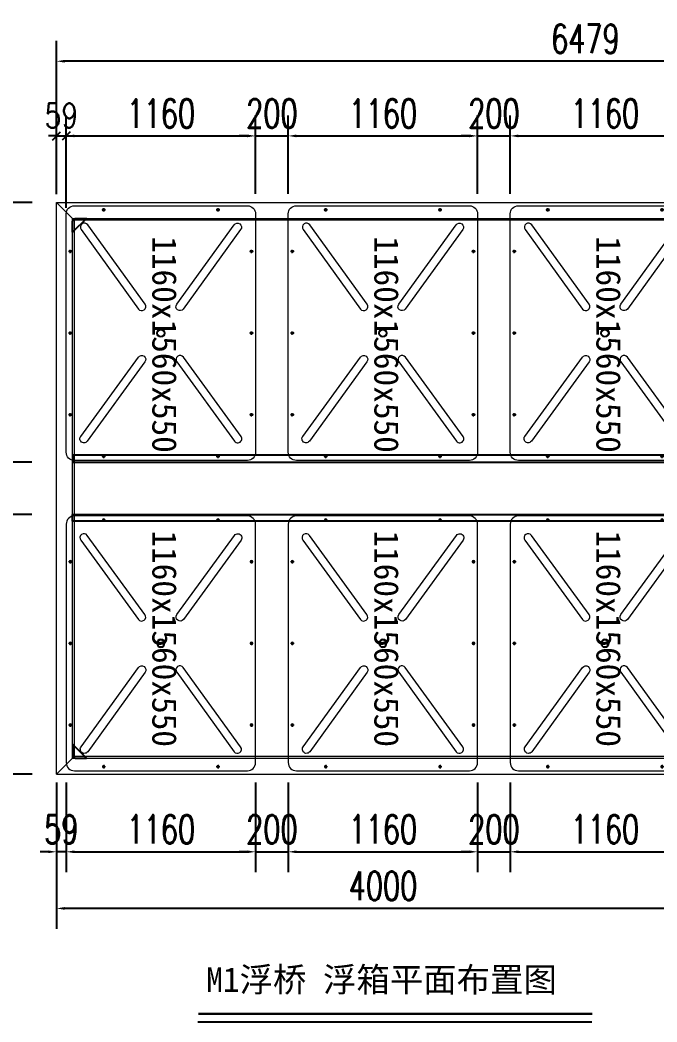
# Model space of a CAD drawing. Header units: millimetres. Extents: x 20612 to 95723, y -26499 to 156976.
# Drawn here: x 76306 to 80207, y -24919 to -18784 of the extents above; entities that cross this region are included whole.
import ezdxf

# ---------------------------------------------------------------- set-up
doc = ezdxf.new("R2010")
doc.units = ezdxf.units.MM
doc.header["$LTSCALE"] = 1000
doc.linetypes.add('CENTER', pattern=[2, 1.25, -0.25, 0.25, -0.25])
doc.linetypes.add('HIDDEN', pattern=[0.375, 0.25, -0.125])
for name, color, linetype in [('00打印图框', 255, 'Continuous'), ('卡槽', 242, 'Continuous'), ('标注', 9, 'Continuous'), ('铝横梁', 220, 'Continuous')]:
    doc.layers.add(name, color=color, linetype=linetype)
for name, color, linetype, lineweight in [('文本', 3, 'Continuous', 13), ('浮箱', 160, 'Continuous', 20), ('虚线', 8, 'Continuous', 0), ('铝主梁', 3, 'Continuous', 9)]:
    doc.layers.add(name, color=color, linetype=linetype, lineweight=lineweight)
doc.styles.add('Arial', font='STXIHEI.TTF')
doc.styles.add('HZTXT', font='txtw.shx', dxfattribs={"width": 0.8, "bigfont": 'hztxtw.shx'})
doc.styles.add('STANDARD_T3', font='simplex.shx', dxfattribs={"width": 0.7, "bigfont": 'hztxt.shx'})
doc.dimstyles.new('DIM-50', dxfattribs={"dimscale": 50, "dimtxt": 3, "dimasz": 1, "dimexe": 1, "dimexo": 1, "dimgap": 1, "dimtad": 1, "dimdec": 1, "dimdsep": 46, "dimtxsty": 'HZTXT', "dimblk": 'OBLIQUE', "dimblk1": 'ARCHTICK', "dimblk2": 'OBLIQUE', "dimcen": 0, "dimdle": 1, "dimclrd": 9, "dimclre": 9, "dimclrt": 2, "dimadec": 1, "dimazin": 0, "dimtfac": 1, "dimtdec": 1, "dimtix": 1, "dimtmove": 2, "dimatfit": 3, "dimldrblk": 'OBLIQUE', "dimfxl": 15, "dimtolj": 1, "dimtzin": 0, "dimarcsym": 1})
doc.dimstyles.new('W&&50', dxfattribs={"dimtxt": 175, "dimasz": 50, "dimexe": 125, "dimexo": 150, "dimgap": 50, "dimtad": 1, "dimdec": 0, "dimzin": 0, "dimdsep": 46, "dimtxsty": 'STANDARD_T3', "dimcen": 0.09, "dimclrd": 1, "dimclre": 1, "dimclrt": 7, "dimazin": 2, "dimtfac": 1, "dimtdec": 0, "dimtix": 1, "dimtmove": 2, "dimatfit": 3, "dimfxl": 100, "dimtolj": 1, "dimtzin": 0, "dimarcsym": 0})

# ---------------------------------------------------------------- blocks, each defined once
blk = doc.blocks.new('*D276')
at = {"layer": 'Defpoints', "color": 0, "transparency": 16777216}
for p in [(76529.4, -19036.3), (76529.4, -19900.9), (83008.4, -19900.9)]:
    blk.add_point(p, dxfattribs=at)
at = {"layer": '标注', "color": 1, "lineweight": -2, "transparency": 16777216}
for p, q in [((76529.4, -19750.9), (76529.4, -18911.3)), ((83008.4, -19750.9), (83008.4, -18911.3)), ((82958.4, -19036.3), (76579.4, -19036.3))]:
    blk.add_line(p, q, dxfattribs=at)
at = {"layer": '标注', "color": 1, "transparency": 16777216}
for points in [[(76579.4, -19027.9), (76579.4, -19044.6), (76529.4, -19036.3)], [(82958.4, -19027.9), (82958.4, -19044.6), (83008.4, -19036.3)]]:
    blk.add_solid(points, dxfattribs=at)
at = {"layer": '标注', "color": 7, "transparency": 16777216, "insert": (79768.9, -18898.8), "char_height": 175, "attachment_point": 5, "style": 'STANDARD_T3'}
blk.add_mtext('\\A1;6479', dxfattribs=at)
blk = doc.blocks.new('*D277')
at = {"layer": 'Defpoints', "color": 0, "transparency": 16777216}
for p in [(76529.4, -23400.9), (80529.4, -23400.9), (76529.4, -24223.6)]:
    blk.add_point(p, dxfattribs=at)
at = {"layer": '标注', "color": 1, "lineweight": -2, "transparency": 16777216}
for p, q in [((76529.4, -23550.9), (76529.4, -24348.6)), ((80529.4, -23550.9), (80529.4, -24348.5)), ((80479.4, -24223.5), (76579.4, -24223.6))]:
    blk.add_line(p, q, dxfattribs=at)
at = {"layer": '标注', "color": 1, "transparency": 16777216}
for points in [[(76579.4, -24215.2), (76579.4, -24231.9), (76529.4, -24223.6)], [(80479.4, -24215.2), (80479.4, -24231.9), (80529.4, -24223.5)]]:
    blk.add_solid(points, dxfattribs=at)
at = {"layer": '标注', "color": 7, "transparency": 16777216, "insert": (78529.4, -24086), "char_height": 175, "attachment_point": 5, "rotation": 0.00038, "style": 'STANDARD_T3'}
blk.add_mtext('\\A1;4000', dxfattribs=at)
blk = doc.blocks.new('*D278')
at = {"layer": 'Defpoints', "color": 0, "transparency": 16777216}
for p in [(76529.4, -19900.9, 0), (75554.3, -23400.9), (76529.4, -23400.9, 0)]:
    blk.add_point(p, dxfattribs=at)
at = {"layer": '标注', "color": 1, "lineweight": -2, "transparency": 16777216}
for p, q in [((76379.4, -19900.9), (75429.3, -19900.9)), ((75554.3, -19950.9), (75554.3, -23350.9)), ((76379.4, -23400.9), (75429.3, -23400.9))]:
    blk.add_line(p, q, dxfattribs=at)
at = {"layer": '标注', "color": 1, "transparency": 16777216}
for points in [[(75546, -19950.9), (75562.6, -19950.9), (75554.3, -19900.9)], [(75546, -23350.9), (75562.6, -23350.9), (75554.3, -23400.9)]]:
    blk.add_solid(points, dxfattribs=at)
at = {"layer": '标注', "color": 7, "transparency": 16777216, "insert": (75416.8, -21650.9), "char_height": 175, "attachment_point": 5, "rotation": 90, "style": 'STANDARD_T3'}
blk.add_mtext('\\A1;3500', dxfattribs=at)
blk = doc.blocks.new('_Oblique')
at = {"color": 0, "linetype": 'ByBlock', "lineweight": -2}
blk.add_line((-0.5, -0.5), (0.5, 0.5), dxfattribs=at)
blk = doc.blocks.new('*D279')
at = {"layer": 'Defpoints', "color": 0, "transparency": 16777216}
for p in [(76588.4, -19493.5), (76529.4, -19900.9), (76588.4, -19982.9, 0)]:
    blk.add_point(p, dxfattribs=at)
at = {"layer": '标注', "color": 9, "lineweight": -2, "transparency": 16777216}
for p, q in [((76529.4, -19850.9), (76529.4, -19443.5)), ((76588.4, -19932.9), (76588.4, -19443.5)), ((76529.4, -19493.5), (76479.4, -19493.5)), ((76529.4, -19493.5), (76588.4, -19493.5)), ((76588.4, -19493.5), (76638.4, -19493.5))]:
    blk.add_line(p, q, dxfattribs=at)
at = {"layer": '标注', "color": 9, "lineweight": -2, "transparency": 16777216, "xscale": 50, "yscale": 50, "zscale": 50}
blk.add_blockref('_Oblique', (76529.4, -19493.5), dxfattribs=at)
at = {"layer": '标注', "color": 9, "lineweight": -2, "transparency": 16777216, "xscale": 50, "yscale": 50, "zscale": 50, "rotation": 180}
blk.add_blockref('_Oblique', (76588.4, -19493.5), dxfattribs=at)
at = {"layer": '标注', "color": 2, "transparency": 16777216, "insert": (76558.9, -19368.5), "char_height": 150, "attachment_point": 5, "style": 'HZTXT'}
blk.add_mtext('\\A1;59', dxfattribs=at)
blk = doc.blocks.new('_ArchTick')
at = {"color": 0, "linetype": 'ByBlock', "const_width": 0.4}
blk.add_lwpolyline([(-0.5, -0.5), (0.5, 0.5)], dxfattribs=at)
blk = doc.blocks.new('*D280')
at = {"layer": 'Defpoints', "color": 0, "transparency": 16777216}
for p in [(77748.4, -19493.5), (76588.4, -19982.9, 0), (77748.4, -19998.9)]:
    blk.add_point(p, dxfattribs=at)
at = {"layer": '标注', "color": 1, "lineweight": -2, "transparency": 16777216}
for p, q in [((76588.4, -19832.9), (76588.4, -19368.5)), ((77748.4, -19848.9), (77748.4, -19368.5)), ((76638.4, -19493.5), (77698.4, -19493.5))]:
    blk.add_line(p, q, dxfattribs=at)
at = {"layer": '标注', "color": 1, "transparency": 16777216}
for points in [[(76638.4, -19485.2), (76638.4, -19501.8), (76588.4, -19493.5)], [(77698.4, -19485.2), (77698.4, -19501.8), (77748.4, -19493.5)]]:
    blk.add_solid(points, dxfattribs=at)
at = {"layer": '标注', "color": 7, "transparency": 16777216, "insert": (77168.4, -19356), "char_height": 175, "attachment_point": 5, "style": 'STANDARD_T3'}
blk.add_mtext('\\A1;1160', dxfattribs=at)
blk = doc.blocks.new('*D281')
at = {"layer": 'Defpoints', "color": 0, "transparency": 16777216}
for p in [(77948.4, -19493.5), (77748.4, -19998.9), (77948.4, -19998.9, 0)]:
    blk.add_point(p, dxfattribs=at)
at = {"layer": '标注', "color": 1, "lineweight": -2, "transparency": 16777216}
for p, q in [((77748.4, -19848.9), (77748.4, -19368.5)), ((77948.4, -19848.9), (77948.4, -19368.5)), ((77698.4, -19493.5), (77648.4, -19493.5)), ((77748.4, -19493.5), (77948.4, -19493.5)), ((77998.4, -19493.5), (78048.4, -19493.5))]:
    blk.add_line(p, q, dxfattribs=at)
at = {"layer": '标注', "color": 1, "transparency": 16777216}
for points in [[(77698.4, -19485.2), (77698.4, -19501.8), (77748.4, -19493.5)], [(77998.4, -19485.2), (77998.4, -19501.8), (77948.4, -19493.5)]]:
    blk.add_solid(points, dxfattribs=at)
at = {"layer": '标注', "color": 7, "transparency": 16777216, "insert": (77848.4, -19356), "char_height": 175, "attachment_point": 5, "style": 'STANDARD_T3'}
blk.add_mtext('\\A1;200', dxfattribs=at)
blk = doc.blocks.new('*D282')
at = {"layer": 'Defpoints', "color": 0, "transparency": 16777216}
for p in [(76527.4, -21490.9, 0), (76001.3, -21810.9), (76527.4, -21810.9, 0)]:
    blk.add_point(p, dxfattribs=at)
at = {"layer": '标注', "color": 1, "lineweight": -2, "transparency": 16777216}
for p, q in [((76001.3, -21440.9), (76001.3, -21390.9)), ((76377.4, -21490.9), (75876.3, -21490.9)), ((76001.3, -21490.9), (76001.3, -21810.9)), ((76377.4, -21810.9), (75876.3, -21810.9)), ((76001.3, -21860.9), (76001.3, -21910.9))]:
    blk.add_line(p, q, dxfattribs=at)
at = {"layer": '标注', "color": 1, "transparency": 16777216}
for points in [[(75992.9, -21440.9), (76009.6, -21440.9), (76001.3, -21490.9)], [(75992.9, -21860.9), (76009.6, -21860.9), (76001.3, -21810.9)]]:
    blk.add_solid(points, dxfattribs=at)
at = {"layer": '标注', "color": 7, "transparency": 16777216, "insert": (75863.8, -21650.9), "char_height": 175, "attachment_point": 5, "rotation": 90, "style": 'STANDARD_T3'}
blk.add_mtext('\\A1;320', dxfattribs=at)
blk = doc.blocks.new('*D283')
at = {"layer": 'Defpoints', "color": 0, "transparency": 16777216}
for p in [(76001.3, -19900.9), (76529.4, -19900.9), (76527.4, -21490.9, 0)]:
    blk.add_point(p, dxfattribs=at)
at = {"layer": '标注', "color": 1, "lineweight": -2, "transparency": 16777216}
for p, q in [((76379.4, -19900.9), (75876.3, -19900.9)), ((76001.3, -21440.9), (76001.3, -19950.9)), ((76377.4, -21490.9), (75876.3, -21490.9))]:
    blk.add_line(p, q, dxfattribs=at)
at = {"layer": '标注', "color": 1, "transparency": 16777216}
for points in [[(75992.9, -19950.9), (76009.6, -19950.9), (76001.3, -19900.9)], [(75992.9, -21440.9), (76009.6, -21440.9), (76001.3, -21490.9)]]:
    blk.add_solid(points, dxfattribs=at)
at = {"layer": '标注', "color": 7, "transparency": 16777216, "insert": (75863.8, -20695.9), "char_height": 175, "attachment_point": 5, "rotation": 90, "style": 'STANDARD_T3'}
blk.add_mtext('\\A1;1590', dxfattribs=at)
blk = doc.blocks.new('*D284')
at = {"layer": 'Defpoints', "color": 0, "transparency": 16777216}
for p in [(76527.4, -21810.9), (76001.3, -23400.9), (76529.4, -23400.9)]:
    blk.add_point(p, dxfattribs=at)
at = {"layer": '标注', "color": 1, "lineweight": -2, "transparency": 16777216}
for p, q in [((76377.4, -21810.9), (75876.3, -21810.9)), ((76001.3, -21860.9), (76001.3, -23350.9)), ((76379.4, -23400.9), (75876.3, -23400.9))]:
    blk.add_line(p, q, dxfattribs=at)
at = {"layer": '标注', "color": 1, "transparency": 16777216}
for points in [[(75992.9, -21860.9), (76009.6, -21860.9), (76001.3, -21810.9)], [(75992.9, -23350.9), (76009.6, -23350.9), (76001.3, -23400.9)]]:
    blk.add_solid(points, dxfattribs=at)
at = {"layer": '标注', "color": 7, "transparency": 16777216, "insert": (75863.8, -22605.9), "char_height": 175, "attachment_point": 5, "rotation": 90, "style": 'STANDARD_T3'}
blk.add_mtext('\\A1;1590', dxfattribs=at)
blk = doc.blocks.new('*D285')
at = {"layer": 'Defpoints', "color": 0, "transparency": 16777216}
for p in [(79108.4, -19493.5), (77948.4, -19982.9, 0), (79108.4, -19998.9)]:
    blk.add_point(p, dxfattribs=at)
at = {"layer": '标注', "color": 1, "lineweight": -2, "transparency": 16777216}
for p, q in [((77948.4, -19832.9), (77948.4, -19368.5)), ((79108.4, -19848.9), (79108.4, -19368.5)), ((77998.4, -19493.5), (79058.4, -19493.5))]:
    blk.add_line(p, q, dxfattribs=at)
at = {"layer": '标注', "color": 1, "transparency": 16777216}
for points in [[(77998.4, -19485.2), (77998.4, -19501.8), (77948.4, -19493.5)], [(79058.4, -19485.2), (79058.4, -19501.8), (79108.4, -19493.5)]]:
    blk.add_solid(points, dxfattribs=at)
at = {"layer": '标注', "color": 7, "transparency": 16777216, "insert": (78528.4, -19356), "char_height": 175, "attachment_point": 5, "style": 'STANDARD_T3'}
blk.add_mtext('\\A1;1160', dxfattribs=at)
blk = doc.blocks.new('*D288')
at = {"layer": 'Defpoints', "color": 0, "transparency": 16777216}
for p in [(76529.4, -23302.9), (76588.4, -23302.9, 0), (76529.4, -23877.1)]:
    blk.add_point(p, dxfattribs=at)
at = {"layer": '标注', "color": 1, "lineweight": -2, "transparency": 16777216}
for p, q in [((76529.4, -23452.9), (76529.4, -24002.1)), ((76588.4, -23452.9), (76588.4, -24002.1)), ((76479.4, -23877.1), (76429.4, -23877.1)), ((76588.4, -23877.1), (76529.4, -23877.1)), ((76638.4, -23877.1), (76688.4, -23877.1))]:
    blk.add_line(p, q, dxfattribs=at)
at = {"layer": '标注', "color": 1, "transparency": 16777216}
for points in [[(76479.4, -23868.7), (76479.4, -23885.4), (76529.4, -23877.1)], [(76638.4, -23868.7), (76638.4, -23885.4), (76588.4, -23877.1)]]:
    blk.add_solid(points, dxfattribs=at)
at = {"layer": '标注', "color": 7, "transparency": 16777216, "insert": (76558.9, -23739.6), "char_height": 175, "attachment_point": 5, "style": 'STANDARD_T3'}
blk.add_mtext('\\A1;59', dxfattribs=at)
blk = doc.blocks.new('*D289')
at = {"layer": 'Defpoints', "color": 0, "transparency": 16777216}
for p in [(76588.4, -23302.9, 0), (77748.4, -23302.9, 0), (77748.4, -23877.1)]:
    blk.add_point(p, dxfattribs=at)
at = {"layer": '标注', "color": 1, "lineweight": -2, "transparency": 16777216}
for p, q in [((76588.4, -23452.9), (76588.4, -24002.1)), ((77748.4, -23452.9), (77748.4, -24002.1)), ((76638.4, -23877.1), (77698.4, -23877.1))]:
    blk.add_line(p, q, dxfattribs=at)
at = {"layer": '标注', "color": 1, "transparency": 16777216}
for points in [[(76638.4, -23868.7), (76638.4, -23885.4), (76588.4, -23877.1)], [(77698.4, -23868.7), (77698.4, -23885.4), (77748.4, -23877.1)]]:
    blk.add_solid(points, dxfattribs=at)
at = {"layer": '标注', "color": 7, "transparency": 16777216, "insert": (77168.4, -23739.6), "char_height": 175, "attachment_point": 5, "style": 'STANDARD_T3'}
blk.add_mtext('\\A1;1160', dxfattribs=at)
blk = doc.blocks.new('*D290')
at = {"layer": 'Defpoints', "color": 0, "transparency": 16777216}
for p in [(77748.4, -23302.9, 0), (77948.4, -23302.9, 0), (77948.4, -23877.1)]:
    blk.add_point(p, dxfattribs=at)
at = {"layer": '标注', "color": 1, "lineweight": -2, "transparency": 16777216}
for p, q in [((77748.4, -23452.9), (77748.4, -24002.1)), ((77948.4, -23452.9), (77948.4, -24002.1)), ((77698.4, -23877.1), (77648.4, -23877.1)), ((77748.4, -23877.1), (77948.4, -23877.1)), ((77998.4, -23877.1), (78048.4, -23877.1))]:
    blk.add_line(p, q, dxfattribs=at)
at = {"layer": '标注', "color": 1, "transparency": 16777216}
for points in [[(77698.4, -23868.7), (77698.4, -23885.4), (77748.4, -23877.1)], [(77998.4, -23868.7), (77998.4, -23885.4), (77948.4, -23877.1)]]:
    blk.add_solid(points, dxfattribs=at)
at = {"layer": '标注', "color": 7, "transparency": 16777216, "insert": (77848.4, -23739.6), "char_height": 175, "attachment_point": 5, "style": 'STANDARD_T3'}
blk.add_mtext('\\A1;200', dxfattribs=at)
blk = doc.blocks.new('*D291')
at = {"layer": 'Defpoints', "color": 0, "transparency": 16777216}
for p in [(77948.4, -23302.9, 0), (79108.4, -23302.9, 0), (79108.4, -23877.1)]:
    blk.add_point(p, dxfattribs=at)
at = {"layer": '标注', "color": 1, "lineweight": -2, "transparency": 16777216}
for p, q in [((77948.4, -23452.9), (77948.4, -24002.1)), ((79108.4, -23452.9), (79108.4, -24002.1)), ((77998.4, -23877.1), (79058.4, -23877.1))]:
    blk.add_line(p, q, dxfattribs=at)
at = {"layer": '标注', "color": 1, "transparency": 16777216}
for points in [[(77998.4, -23868.7), (77998.4, -23885.4), (77948.4, -23877.1)], [(79058.4, -23868.7), (79058.4, -23885.4), (79108.4, -23877.1)]]:
    blk.add_solid(points, dxfattribs=at)
at = {"layer": '标注', "color": 7, "transparency": 16777216, "insert": (78528.4, -23739.6), "char_height": 175, "attachment_point": 5, "style": 'STANDARD_T3'}
blk.add_mtext('\\A1;1160', dxfattribs=at)
blk = doc.blocks.new('*D239')
at = {"layer": 'Defpoints', "color": 0, "transparency": 16777216}
for p in [(79108.4, -23302.9, 0), (79308.4, -23302.9, 0), (79308.4, -23877.1)]:
    blk.add_point(p, dxfattribs=at)
at = {"layer": '标注', "color": 1, "lineweight": -2, "transparency": 16777216}
for p, q in [((79108.4, -23452.9), (79108.4, -24002.1)), ((79308.4, -23452.9), (79308.4, -24002.1)), ((79058.4, -23877.1), (79008.4, -23877.1)), ((79108.4, -23877.1), (79308.4, -23877.1)), ((79358.4, -23877.1), (79408.4, -23877.1))]:
    blk.add_line(p, q, dxfattribs=at)
at = {"layer": '标注', "color": 1, "transparency": 16777216}
for points in [[(79058.4, -23868.7), (79058.4, -23885.4), (79108.4, -23877.1)], [(79358.4, -23868.7), (79358.4, -23885.4), (79308.4, -23877.1)]]:
    blk.add_solid(points, dxfattribs=at)
at = {"layer": '标注', "color": 7, "transparency": 16777216, "insert": (79208.4, -23739.6), "char_height": 175, "attachment_point": 5, "style": 'STANDARD_T3'}
blk.add_mtext('\\A1;200', dxfattribs=at)
blk = doc.blocks.new('*D240')
at = {"layer": 'Defpoints', "color": 0, "transparency": 16777216}
for p in [(79308.4, -23302.9, 0), (80468.4, -23302.9, 0), (80468.4, -23877.1)]:
    blk.add_point(p, dxfattribs=at)
at = {"layer": '标注', "color": 1, "lineweight": -2, "transparency": 16777216}
for p, q in [((79308.4, -23452.9), (79308.4, -24002.1)), ((80468.4, -23452.9), (80468.4, -24002.1)), ((79358.4, -23877.1), (80418.4, -23877.1))]:
    blk.add_line(p, q, dxfattribs=at)
at = {"layer": '标注', "color": 1, "transparency": 16777216}
for points in [[(79358.4, -23868.7), (79358.4, -23885.4), (79308.4, -23877.1)], [(80418.4, -23868.7), (80418.4, -23885.4), (80468.4, -23877.1)]]:
    blk.add_solid(points, dxfattribs=at)
at = {"layer": '标注', "color": 7, "transparency": 16777216, "insert": (79888.4, -23739.6), "char_height": 175, "attachment_point": 5, "style": 'STANDARD_T3'}
blk.add_mtext('\\A1;1160', dxfattribs=at)
blk = doc.blocks.new('*D242')
at = {"layer": 'Defpoints', "color": 0, "transparency": 16777216}
for p in [(79308.4, -19493.5), (79108.4, -19998.9), (79308.4, -19998.9, 0)]:
    blk.add_point(p, dxfattribs=at)
at = {"layer": '标注', "color": 1, "lineweight": -2, "transparency": 16777216}
for p, q in [((79108.4, -19848.9), (79108.4, -19368.5)), ((79308.4, -19848.9), (79308.4, -19368.5)), ((79058.4, -19493.5), (79008.4, -19493.5)), ((79108.4, -19493.5), (79308.4, -19493.5)), ((79358.4, -19493.5), (79408.4, -19493.5))]:
    blk.add_line(p, q, dxfattribs=at)
at = {"layer": '标注', "color": 1, "transparency": 16777216}
for points in [[(79058.4, -19485.2), (79058.4, -19501.8), (79108.4, -19493.5)], [(79358.4, -19485.2), (79358.4, -19501.8), (79308.4, -19493.5)]]:
    blk.add_solid(points, dxfattribs=at)
at = {"layer": '标注', "color": 7, "transparency": 16777216, "insert": (79208.4, -19356), "char_height": 175, "attachment_point": 5, "style": 'STANDARD_T3'}
blk.add_mtext('\\A1;200', dxfattribs=at)
blk = doc.blocks.new('*D243')
at = {"layer": 'Defpoints', "color": 0, "transparency": 16777216}
for p in [(80468.4, -19493.5), (79308.4, -19982.9, 0), (80468.4, -19998.9)]:
    blk.add_point(p, dxfattribs=at)
at = {"layer": '标注', "color": 1, "lineweight": -2, "transparency": 16777216}
for p, q in [((79308.4, -19832.9), (79308.4, -19368.5)), ((80468.4, -19848.9), (80468.4, -19368.5)), ((79358.4, -19493.5), (80418.4, -19493.5))]:
    blk.add_line(p, q, dxfattribs=at)
at = {"layer": '标注', "color": 1, "transparency": 16777216}
for points in [[(79358.4, -19485.2), (79358.4, -19501.8), (79308.4, -19493.5)], [(80418.4, -19485.2), (80418.4, -19501.8), (80468.4, -19493.5)]]:
    blk.add_solid(points, dxfattribs=at)
at = {"layer": '标注', "color": 7, "transparency": 16777216, "insert": (79888.4, -19356), "char_height": 175, "attachment_point": 5, "style": 'STANDARD_T3'}
blk.add_mtext('\\A1;1160', dxfattribs=at)
blk = doc.blocks.new('*U212')
at = {"layer": '浮箱', "color": 5, "linetype": 'Continuous'}
for p, q in [((-729.9, 579.9), (730.1, 579.9)), ((-779.9, -530.1), (-779.9, 529.9)), ((780.1, 529.9), (780.1, -530.1)), ((730.1, -580.1), (-729.9, -580.1))]:
    blk.add_line(p, q, dxfattribs=at)
at = {"layer": '浮箱', "color": 1, "linetype": 'CENTER', "ltscale": 9.652}
for p, q in [((-489.5, 554.9), (-510.4, 554.9)), ((-499.9, 565.4), (-499.9, 544.5)), ((10.5, 554.9), (-10.4, 554.9)), ((0.1, 565.4), (0.1, 544.5)), ((510.5, 554.9), (489.6, 554.9)), ((500.1, 565.4), (500.1, 544.5)), ((-744.5, 349.9), (-765.4, 349.9)), ((-754.9, 360.4), (-754.9, 339.5)), ((765.5, 349.9), (744.6, 349.9)), ((755.1, 360.4), (755.1, 339.5)), ((-744.5, -350.1), (-765.4, -350.1)), ((-754.9, -339.6), (-754.9, -360.5)), ((765.5, -350.1), (744.6, -350.1)), ((755.1, -339.6), (755.1, -360.5)), ((-499.9, -544.6), (-499.9, -565.5)), ((0.1, -544.6), (0.1, -565.5)), ((500.1, -544.6), (500.1, -565.5)), ((-489.5, -555.1), (-510.4, -555.1)), ((10.5, -555.1), (-10.4, -555.1)), ((510.5, -555.1), (489.6, -555.1))]:
    blk.add_line(p, q, dxfattribs=at)
at = {"layer": '浮箱', "linetype": 'Continuous'}
for p, q in [((601, 580), (601, 579.9)), ((605.8, 579.9), (605.8, 580)), ((605.9, 579.9), (605.9, 580)), ((606.1, 579.9), (606.1, 580)), ((606.7, 580), (606.7, 579.9)), ((606.7, 580), (606.7, 579.9)), ((607.1, 580), (607.1, 579.9)), ((612.5, 579.9), (612.5, 580.1)), ((-779.9, 412.4), (-780.1, 412.4)), ((-780, 407), (-779.9, 407)), ((-780, 406.6), (-779.9, 406.6)), ((-780, 406.6), (-779.9, 406.6)), ((-779.9, 405.9), (-780, 405.9)), ((-779.9, 405.7), (-780, 405.7)), ((-779.9, 405.7), (-780, 405.7)), ((-780, 400.9), (-779.9, 400.9))]:
    blk.add_line(p, q, dxfattribs=at)
at = {"layer": '浮箱', "color": 5, "linetype": 'Continuous'}
for points in [[(-663, 448.2, -1), (-633.7, 488.7), (-147.4, 137.3, -0.999989), (-176.7, 96.8), (-663, 448.2)], [(661.6, 450.5, 1), (632.2, 490.9), (147.1, 137.8, 0.999989), (176.5, 97.4), (661.6, 450.5)], [(-663, -448.3, 1), (-633.7, -488.8), (-147.4, -137.5, 0.999989), (-176.7, -96.9), (-663, -448.3)], [(661.6, -450.6, -1), (632.2, -491), (147.1, -138, -0.999989), (176.5, -97.5), (661.6, -450.6)]]:
    blk.add_lwpolyline(points, format="xyb", dxfattribs=at)
blk.add_lwpolyline([(14.8, 20.2), (14.8, 20.2)], dxfattribs=at)
at = {"layer": '浮箱', "color": 9, "linetype": 'Continuous'}
for centre in [(-499.9, 554.9), (0.1, 554.9), (500.1, 554.9), (-754.9, 349.9), (755.1, 349.9), (-754.9, -350.1), (755.1, -350.1), (-499.9, -555.1), (0.1, -555.1), (500.1, -555.1)]:
    blk.add_circle(centre, 7.5, dxfattribs=at)
at = {"layer": '浮箱', "color": 5, "linetype": 'Continuous'}
for radius in [25, 20]:
    blk.add_circle((0.1, -0.1), radius, dxfattribs=at)
at = {"layer": '浮箱', "color": 5, "linetype": 'Continuous', "extrusion": (0, 0, -1)}
for centre, start, end in [((729.9, 529.9), 0, 90), ((-730.1, 529.9), 90, 180), ((729.9, -530.1), 270, 0), ((-730.1, -530.1), 180, 270)]:
    blk.add_arc(centre, 50, start, end, dxfattribs=at)
blk = doc.blocks.new('*U211')
at = {"color": 0, "linetype": 'ByBlock', "lineweight": -2, "transparency": 16777216}
blk.add_blockref('*U212', (0, 0), dxfattribs=at)
blk = doc.blocks.new('*U207')
at = {"layer": '浮箱', "color": 5, "linetype": 'Continuous'}
for p, q in [((-729.9, 579.9), (730.1, 579.9)), ((-779.9, -530.1), (-779.9, 529.9)), ((780.1, 529.9), (780.1, -530.1)), ((730.1, -580.1), (-729.9, -580.1))]:
    blk.add_line(p, q, dxfattribs=at)
at = {"layer": '浮箱', "color": 1, "linetype": 'CENTER', "ltscale": 9.652}
for p, q in [((-489.5, 554.9), (-510.4, 554.9)), ((-499.9, 565.4), (-499.9, 544.5)), ((10.5, 554.9), (-10.4, 554.9)), ((0.1, 565.4), (0.1, 544.5)), ((510.5, 554.9), (489.6, 554.9)), ((500.1, 565.4), (500.1, 544.5)), ((-744.5, 349.9), (-765.4, 349.9)), ((-754.9, 360.4), (-754.9, 339.5)), ((765.5, 349.9), (744.6, 349.9)), ((755.1, 360.4), (755.1, 339.5)), ((-744.5, -350.1), (-765.4, -350.1)), ((-754.9, -339.6), (-754.9, -360.5)), ((765.5, -350.1), (744.6, -350.1)), ((755.1, -339.6), (755.1, -360.5)), ((-499.9, -544.6), (-499.9, -565.5)), ((0.1, -544.6), (0.1, -565.5)), ((500.1, -544.6), (500.1, -565.5)), ((-489.5, -555.1), (-510.4, -555.1)), ((10.5, -555.1), (-10.4, -555.1)), ((510.5, -555.1), (489.6, -555.1))]:
    blk.add_line(p, q, dxfattribs=at)
at = {"layer": '浮箱', "linetype": 'Continuous'}
for p, q in [((601, 580), (601, 579.9)), ((605.8, 579.9), (605.8, 580)), ((605.9, 579.9), (605.9, 580)), ((606.1, 579.9), (606.1, 580)), ((606.7, 580), (606.7, 579.9)), ((606.7, 580), (606.7, 579.9)), ((607.1, 580), (607.1, 579.9)), ((612.5, 579.9), (612.5, 580.1)), ((-779.9, 412.4), (-780.1, 412.4)), ((-780, 407), (-779.9, 407)), ((-780, 406.6), (-779.9, 406.6)), ((-780, 406.6), (-779.9, 406.6)), ((-779.9, 405.9), (-780, 405.9)), ((-779.9, 405.7), (-780, 405.7)), ((-779.9, 405.7), (-780, 405.7)), ((-780, 400.9), (-779.9, 400.9))]:
    blk.add_line(p, q, dxfattribs=at)
at = {"layer": '浮箱', "color": 5, "linetype": 'Continuous'}
for points in [[(-663, 448.2, -1), (-633.7, 488.7), (-147.4, 137.3, -0.999989), (-176.7, 96.8), (-663, 448.2)], [(661.6, 450.5, 1), (632.2, 490.9), (147.1, 137.8, 0.999989), (176.5, 97.4), (661.6, 450.5)], [(-663, -448.3, 1), (-633.7, -488.8), (-147.4, -137.5, 0.999989), (-176.7, -96.9), (-663, -448.3)], [(661.6, -450.6, -1), (632.2, -491), (147.1, -138, -0.999989), (176.5, -97.5), (661.6, -450.6)]]:
    blk.add_lwpolyline(points, format="xyb", dxfattribs=at)
blk.add_lwpolyline([(14.8, 20.2), (14.8, 20.2)], dxfattribs=at)
at = {"layer": '浮箱', "color": 9, "linetype": 'Continuous'}
for centre in [(-499.9, 554.9), (0.1, 554.9), (500.1, 554.9), (-754.9, 349.9), (755.1, 349.9), (-754.9, -350.1), (755.1, -350.1), (-499.9, -555.1), (0.1, -555.1), (500.1, -555.1)]:
    blk.add_circle(centre, 7.5, dxfattribs=at)
at = {"layer": '浮箱', "color": 5, "linetype": 'Continuous'}
for radius in [25, 20]:
    blk.add_circle((0.1, -0.1), radius, dxfattribs=at)
at = {"layer": '浮箱', "color": 5, "linetype": 'Continuous', "extrusion": (0, 0, -1)}
for centre, start, end in [((729.9, 529.9), 0, 90), ((-730.1, 529.9), 90, 180), ((729.9, -530.1), 270, 0), ((-730.1, -530.1), 180, 270)]:
    blk.add_arc(centre, 50, start, end, dxfattribs=at)
blk = doc.blocks.new('*U206')
at = {"color": 0, "linetype": 'ByBlock', "lineweight": -2, "transparency": 16777216}
blk.add_blockref('*U207', (0, 0), dxfattribs=at)
blk = doc.blocks.new('*U209')
at = {"layer": '浮箱', "color": 5, "linetype": 'Continuous'}
for p, q in [((-729.9, 579.9), (730.1, 579.9)), ((-779.9, -530.1), (-779.9, 529.9)), ((780.1, 529.9), (780.1, -530.1)), ((730.1, -580.1), (-729.9, -580.1))]:
    blk.add_line(p, q, dxfattribs=at)
at = {"layer": '浮箱', "color": 1, "linetype": 'CENTER', "ltscale": 9.652}
for p, q in [((-489.5, 554.9), (-510.4, 554.9)), ((-499.9, 565.4), (-499.9, 544.5)), ((10.5, 554.9), (-10.4, 554.9)), ((0.1, 565.4), (0.1, 544.5)), ((510.5, 554.9), (489.6, 554.9)), ((500.1, 565.4), (500.1, 544.5)), ((-744.5, 349.9), (-765.4, 349.9)), ((-754.9, 360.4), (-754.9, 339.5)), ((765.5, 349.9), (744.6, 349.9)), ((755.1, 360.4), (755.1, 339.5)), ((-744.5, -350.1), (-765.4, -350.1)), ((-754.9, -339.6), (-754.9, -360.5)), ((765.5, -350.1), (744.6, -350.1)), ((755.1, -339.6), (755.1, -360.5)), ((-499.9, -544.6), (-499.9, -565.5)), ((0.1, -544.6), (0.1, -565.5)), ((500.1, -544.6), (500.1, -565.5)), ((-489.5, -555.1), (-510.4, -555.1)), ((10.5, -555.1), (-10.4, -555.1)), ((510.5, -555.1), (489.6, -555.1))]:
    blk.add_line(p, q, dxfattribs=at)
at = {"layer": '浮箱', "linetype": 'Continuous'}
for p, q in [((601, 580), (601, 579.9)), ((605.8, 579.9), (605.8, 580)), ((605.9, 579.9), (605.9, 580)), ((606.1, 579.9), (606.1, 580)), ((606.7, 580), (606.7, 579.9)), ((606.7, 580), (606.7, 579.9)), ((607.1, 580), (607.1, 579.9)), ((612.5, 579.9), (612.5, 580.1)), ((-779.9, 412.4), (-780.1, 412.4)), ((-780, 407), (-779.9, 407)), ((-780, 406.6), (-779.9, 406.6)), ((-780, 406.6), (-779.9, 406.6)), ((-779.9, 405.9), (-780, 405.9)), ((-779.9, 405.7), (-780, 405.7)), ((-779.9, 405.7), (-780, 405.7)), ((-780, 400.9), (-779.9, 400.9))]:
    blk.add_line(p, q, dxfattribs=at)
at = {"layer": '浮箱', "color": 5, "linetype": 'Continuous'}
for points in [[(-663, 448.2, -1), (-633.7, 488.7), (-147.4, 137.3, -0.999989), (-176.7, 96.8), (-663, 448.2)], [(661.6, 450.5, 1), (632.2, 490.9), (147.1, 137.8, 0.999989), (176.5, 97.4), (661.6, 450.5)], [(-663, -448.3, 1), (-633.7, -488.8), (-147.4, -137.5, 0.999989), (-176.7, -96.9), (-663, -448.3)], [(661.6, -450.6, -1), (632.2, -491), (147.1, -138, -0.999989), (176.5, -97.5), (661.6, -450.6)]]:
    blk.add_lwpolyline(points, format="xyb", dxfattribs=at)
blk.add_lwpolyline([(14.8, 20.2), (14.8, 20.2)], dxfattribs=at)
at = {"layer": '浮箱', "color": 9, "linetype": 'Continuous'}
for centre in [(-499.9, 554.9), (0.1, 554.9), (500.1, 554.9), (-754.9, 349.9), (755.1, 349.9), (-754.9, -350.1), (755.1, -350.1), (-499.9, -555.1), (0.1, -555.1), (500.1, -555.1)]:
    blk.add_circle(centre, 7.5, dxfattribs=at)
at = {"layer": '浮箱', "color": 5, "linetype": 'Continuous'}
for radius in [25, 20]:
    blk.add_circle((0.1, -0.1), radius, dxfattribs=at)
at = {"layer": '浮箱', "color": 5, "linetype": 'Continuous', "extrusion": (0, 0, -1)}
for centre, start, end in [((729.9, 529.9), 0, 90), ((-730.1, 529.9), 90, 180), ((729.9, -530.1), 270, 0), ((-730.1, -530.1), 180, 270)]:
    blk.add_arc(centre, 50, start, end, dxfattribs=at)
blk = doc.blocks.new('*U208')
at = {"color": 0, "linetype": 'ByBlock', "lineweight": -2, "transparency": 16777216}
blk.add_blockref('*U209', (0, 0), dxfattribs=at)
blk = doc.blocks.new('*U214')
at = {"layer": '浮箱', "color": 5, "linetype": 'Continuous'}
for p, q in [((-729.9, 579.9), (730.1, 579.9)), ((-779.9, -530.1), (-779.9, 529.9)), ((780.1, 529.9), (780.1, -530.1)), ((730.1, -580.1), (-729.9, -580.1))]:
    blk.add_line(p, q, dxfattribs=at)
at = {"layer": '浮箱', "color": 1, "linetype": 'CENTER', "ltscale": 9.652}
for p, q in [((-489.5, 554.9), (-510.4, 554.9)), ((-499.9, 565.4), (-499.9, 544.5)), ((10.5, 554.9), (-10.4, 554.9)), ((0.1, 565.4), (0.1, 544.5)), ((510.5, 554.9), (489.6, 554.9)), ((500.1, 565.4), (500.1, 544.5)), ((-744.5, 349.9), (-765.4, 349.9)), ((-754.9, 360.4), (-754.9, 339.5)), ((765.5, 349.9), (744.6, 349.9)), ((755.1, 360.4), (755.1, 339.5)), ((-744.5, -350.1), (-765.4, -350.1)), ((-754.9, -339.6), (-754.9, -360.5)), ((765.5, -350.1), (744.6, -350.1)), ((755.1, -339.6), (755.1, -360.5)), ((-499.9, -544.6), (-499.9, -565.5)), ((0.1, -544.6), (0.1, -565.5)), ((500.1, -544.6), (500.1, -565.5)), ((-489.5, -555.1), (-510.4, -555.1)), ((10.5, -555.1), (-10.4, -555.1)), ((510.5, -555.1), (489.6, -555.1))]:
    blk.add_line(p, q, dxfattribs=at)
at = {"layer": '浮箱', "linetype": 'Continuous'}
for p, q in [((601, 580), (601, 579.9)), ((605.8, 579.9), (605.8, 580)), ((605.9, 579.9), (605.9, 580)), ((606.1, 579.9), (606.1, 580)), ((606.7, 580), (606.7, 579.9)), ((606.7, 580), (606.7, 579.9)), ((607.1, 580), (607.1, 579.9)), ((612.5, 579.9), (612.5, 580.1)), ((-779.9, 412.4), (-780.1, 412.4)), ((-780, 407), (-779.9, 407)), ((-780, 406.6), (-779.9, 406.6)), ((-780, 406.6), (-779.9, 406.6)), ((-779.9, 405.9), (-780, 405.9)), ((-779.9, 405.7), (-780, 405.7)), ((-779.9, 405.7), (-780, 405.7)), ((-780, 400.9), (-779.9, 400.9))]:
    blk.add_line(p, q, dxfattribs=at)
at = {"layer": '浮箱', "color": 5, "linetype": 'Continuous'}
for points in [[(-663, 448.2, -1), (-633.7, 488.7), (-147.4, 137.3, -0.999989), (-176.7, 96.8), (-663, 448.2)], [(661.6, 450.5, 1), (632.2, 490.9), (147.1, 137.8, 0.999989), (176.5, 97.4), (661.6, 450.5)], [(-663, -448.3, 1), (-633.7, -488.8), (-147.4, -137.5, 0.999989), (-176.7, -96.9), (-663, -448.3)], [(661.6, -450.6, -1), (632.2, -491), (147.1, -138, -0.999989), (176.5, -97.5), (661.6, -450.6)]]:
    blk.add_lwpolyline(points, format="xyb", dxfattribs=at)
blk.add_lwpolyline([(14.8, 20.2), (14.8, 20.2)], dxfattribs=at)
at = {"layer": '浮箱', "color": 9, "linetype": 'Continuous'}
for centre in [(-499.9, 554.9), (0.1, 554.9), (500.1, 554.9), (-754.9, 349.9), (755.1, 349.9), (-754.9, -350.1), (755.1, -350.1), (-499.9, -555.1), (0.1, -555.1), (500.1, -555.1)]:
    blk.add_circle(centre, 7.5, dxfattribs=at)
at = {"layer": '浮箱', "color": 5, "linetype": 'Continuous'}
for radius in [25, 20]:
    blk.add_circle((0.1, -0.1), radius, dxfattribs=at)
at = {"layer": '浮箱', "color": 5, "linetype": 'Continuous', "extrusion": (0, 0, -1)}
for centre, start, end in [((729.9, 529.9), 0, 90), ((-730.1, 529.9), 90, 180), ((729.9, -530.1), 270, 0), ((-730.1, -530.1), 180, 270)]:
    blk.add_arc(centre, 50, start, end, dxfattribs=at)
blk = doc.blocks.new('*U213')
at = {"color": 0, "linetype": 'ByBlock', "lineweight": -2, "transparency": 16777216}
blk.add_blockref('*U214', (0, 0), dxfattribs=at)
blk = doc.blocks.new('*U219')
at = {"layer": '浮箱', "color": 5, "linetype": 'Continuous'}
for p, q in [((-729.9, 579.9), (730.1, 579.9)), ((-779.9, -530.1), (-779.9, 529.9)), ((780.1, 529.9), (780.1, -530.1)), ((730.1, -580.1), (-729.9, -580.1))]:
    blk.add_line(p, q, dxfattribs=at)
at = {"layer": '浮箱', "color": 1, "linetype": 'CENTER', "ltscale": 9.652}
for p, q in [((-489.5, 554.9), (-510.4, 554.9)), ((-499.9, 565.4), (-499.9, 544.5)), ((10.5, 554.9), (-10.4, 554.9)), ((0.1, 565.4), (0.1, 544.5)), ((510.5, 554.9), (489.6, 554.9)), ((500.1, 565.4), (500.1, 544.5)), ((-744.5, 349.9), (-765.4, 349.9)), ((-754.9, 360.4), (-754.9, 339.5)), ((765.5, 349.9), (744.6, 349.9)), ((755.1, 360.4), (755.1, 339.5)), ((-744.5, -350.1), (-765.4, -350.1)), ((-754.9, -339.6), (-754.9, -360.5)), ((765.5, -350.1), (744.6, -350.1)), ((755.1, -339.6), (755.1, -360.5)), ((-499.9, -544.6), (-499.9, -565.5)), ((0.1, -544.6), (0.1, -565.5)), ((500.1, -544.6), (500.1, -565.5)), ((-489.5, -555.1), (-510.4, -555.1)), ((10.5, -555.1), (-10.4, -555.1)), ((510.5, -555.1), (489.6, -555.1))]:
    blk.add_line(p, q, dxfattribs=at)
at = {"layer": '浮箱', "linetype": 'Continuous'}
for p, q in [((601, 580), (601, 579.9)), ((605.8, 579.9), (605.8, 580)), ((605.9, 579.9), (605.9, 580)), ((606.1, 579.9), (606.1, 580)), ((606.7, 580), (606.7, 579.9)), ((606.7, 580), (606.7, 579.9)), ((607.1, 580), (607.1, 579.9)), ((612.5, 579.9), (612.5, 580.1)), ((-779.9, 412.4), (-780.1, 412.4)), ((-780, 407), (-779.9, 407)), ((-780, 406.6), (-779.9, 406.6)), ((-780, 406.6), (-779.9, 406.6)), ((-779.9, 405.9), (-780, 405.9)), ((-779.9, 405.7), (-780, 405.7)), ((-779.9, 405.7), (-780, 405.7)), ((-780, 400.9), (-779.9, 400.9))]:
    blk.add_line(p, q, dxfattribs=at)
at = {"layer": '浮箱', "color": 5, "linetype": 'Continuous'}
for points in [[(-663, 448.2, -1), (-633.7, 488.7), (-147.4, 137.3, -0.999989), (-176.7, 96.8), (-663, 448.2)], [(661.6, 450.5, 1), (632.2, 490.9), (147.1, 137.8, 0.999989), (176.5, 97.4), (661.6, 450.5)], [(-663, -448.3, 1), (-633.7, -488.8), (-147.4, -137.5, 0.999989), (-176.7, -96.9), (-663, -448.3)], [(661.6, -450.6, -1), (632.2, -491), (147.1, -138, -0.999989), (176.5, -97.5), (661.6, -450.6)]]:
    blk.add_lwpolyline(points, format="xyb", dxfattribs=at)
blk.add_lwpolyline([(14.8, 20.2), (14.8, 20.2)], dxfattribs=at)
at = {"layer": '浮箱', "color": 9, "linetype": 'Continuous'}
for centre in [(-499.9, 554.9), (0.1, 554.9), (500.1, 554.9), (-754.9, 349.9), (755.1, 349.9), (-754.9, -350.1), (755.1, -350.1), (-499.9, -555.1), (0.1, -555.1), (500.1, -555.1)]:
    blk.add_circle(centre, 7.5, dxfattribs=at)
at = {"layer": '浮箱', "color": 5, "linetype": 'Continuous'}
for radius in [25, 20]:
    blk.add_circle((0.1, -0.1), radius, dxfattribs=at)
at = {"layer": '浮箱', "color": 5, "linetype": 'Continuous', "extrusion": (0, 0, -1)}
for centre, start, end in [((729.9, 529.9), 0, 90), ((-730.1, 529.9), 90, 180), ((729.9, -530.1), 270, 0), ((-730.1, -530.1), 180, 270)]:
    blk.add_arc(centre, 50, start, end, dxfattribs=at)
blk = doc.blocks.new('*U218')
at = {"color": 0, "linetype": 'ByBlock', "lineweight": -2, "transparency": 16777216}
blk.add_blockref('*U219', (0, 0), dxfattribs=at)
blk = doc.blocks.new('*U210')
at = {"layer": '浮箱', "color": 5, "linetype": 'Continuous'}
for p, q in [((-729.9, 579.9), (730.1, 579.9)), ((-779.9, -530.1), (-779.9, 529.9)), ((780.1, 529.9), (780.1, -530.1)), ((730.1, -580.1), (-729.9, -580.1))]:
    blk.add_line(p, q, dxfattribs=at)
at = {"layer": '浮箱', "color": 1, "linetype": 'CENTER', "ltscale": 9.652}
for p, q in [((-489.5, 554.9), (-510.4, 554.9)), ((-499.9, 565.4), (-499.9, 544.5)), ((10.5, 554.9), (-10.4, 554.9)), ((0.1, 565.4), (0.1, 544.5)), ((510.5, 554.9), (489.6, 554.9)), ((500.1, 565.4), (500.1, 544.5)), ((-744.5, 349.9), (-765.4, 349.9)), ((-754.9, 360.4), (-754.9, 339.5)), ((765.5, 349.9), (744.6, 349.9)), ((755.1, 360.4), (755.1, 339.5)), ((-744.5, -350.1), (-765.4, -350.1)), ((-754.9, -339.6), (-754.9, -360.5)), ((765.5, -350.1), (744.6, -350.1)), ((755.1, -339.6), (755.1, -360.5)), ((-499.9, -544.6), (-499.9, -565.5)), ((0.1, -544.6), (0.1, -565.5)), ((500.1, -544.6), (500.1, -565.5)), ((-489.5, -555.1), (-510.4, -555.1)), ((10.5, -555.1), (-10.4, -555.1)), ((510.5, -555.1), (489.6, -555.1))]:
    blk.add_line(p, q, dxfattribs=at)
at = {"layer": '浮箱', "linetype": 'Continuous'}
for p, q in [((601, 580), (601, 579.9)), ((605.8, 579.9), (605.8, 580)), ((605.9, 579.9), (605.9, 580)), ((606.1, 579.9), (606.1, 580)), ((606.7, 580), (606.7, 579.9)), ((606.7, 580), (606.7, 579.9)), ((607.1, 580), (607.1, 579.9)), ((612.5, 579.9), (612.5, 580.1)), ((-779.9, 412.4), (-780.1, 412.4)), ((-780, 407), (-779.9, 407)), ((-780, 406.6), (-779.9, 406.6)), ((-780, 406.6), (-779.9, 406.6)), ((-779.9, 405.9), (-780, 405.9)), ((-779.9, 405.7), (-780, 405.7)), ((-779.9, 405.7), (-780, 405.7)), ((-780, 400.9), (-779.9, 400.9))]:
    blk.add_line(p, q, dxfattribs=at)
at = {"layer": '浮箱', "color": 5, "linetype": 'Continuous'}
for points in [[(-663, 448.2, -1), (-633.7, 488.7), (-147.4, 137.3, -0.999989), (-176.7, 96.8), (-663, 448.2)], [(661.6, 450.5, 1), (632.2, 490.9), (147.1, 137.8, 0.999989), (176.5, 97.4), (661.6, 450.5)], [(-663, -448.3, 1), (-633.7, -488.8), (-147.4, -137.5, 0.999989), (-176.7, -96.9), (-663, -448.3)], [(661.6, -450.6, -1), (632.2, -491), (147.1, -138, -0.999989), (176.5, -97.5), (661.6, -450.6)]]:
    blk.add_lwpolyline(points, format="xyb", dxfattribs=at)
blk.add_lwpolyline([(14.8, 20.2), (14.8, 20.2)], dxfattribs=at)
at = {"layer": '浮箱', "color": 9, "linetype": 'Continuous'}
for centre in [(-499.9, 554.9), (0.1, 554.9), (500.1, 554.9), (-754.9, 349.9), (755.1, 349.9), (-754.9, -350.1), (755.1, -350.1), (-499.9, -555.1), (0.1, -555.1), (500.1, -555.1)]:
    blk.add_circle(centre, 7.5, dxfattribs=at)
at = {"layer": '浮箱', "color": 5, "linetype": 'Continuous'}
for radius in [25, 20]:
    blk.add_circle((0.1, -0.1), radius, dxfattribs=at)
at = {"layer": '浮箱', "color": 5, "linetype": 'Continuous', "extrusion": (0, 0, -1)}
for centre, start, end in [((729.9, 529.9), 0, 90), ((-730.1, 529.9), 90, 180), ((729.9, -530.1), 270, 0), ((-730.1, -530.1), 180, 270)]:
    blk.add_arc(centre, 50, start, end, dxfattribs=at)
blk = doc.blocks.new('*U217')
at = {"color": 0, "linetype": 'ByBlock', "lineweight": -2, "transparency": 16777216}
blk.add_blockref('*U210', (0, 0), dxfattribs=at)
blk = doc.blocks.new('dfhgfj')
at = {"layer": '卡槽', "color": 22, "ltscale": 5000, "elevation": 0}
for points in [[(696234.5, 90059), (696234.5, 90017), (701484.5, 90017), (701484.5, 90059)], [(696234.5, 89655.1), (696234.5, 89697.1), (701224.5, 89697.1), (701224.5, 89655.1)]]:
    blk.add_lwpolyline(points, close=True, dxfattribs=at)
at = {"layer": '虚线', "color": 1, "linetype": 'HIDDEN', "ltscale": 300}
for p, q in [((696234.5, 91509), (702546.3, 91509)), ((696234.5, 88205), (696234.5, 91509)), ((696234.5, 88205), (700205.9, 88205))]:
    blk.add_line(p, q, dxfattribs=at)
at = {"layer": '铝主梁', "color": 3}
for points in [[(702539.2, 91499), (696244.5, 91499), (696136.5, 91607), (702615.5, 91607)], [(702539.2, 91499), (696244.5, 91499), (696136.5, 91607), (702615.5, 91607)], [(696244.5, 91499), (696244.5, 88215), (696136.5, 88107), (696136.5, 91607)]]:
    blk.add_lwpolyline(points, dxfattribs=at)
for points in [[(696136.5, 91607), (696244.5, 91499), (696244.5, 88215), (696136.5, 88107)], [(696136.5, 88107), (700136.5, 88107), (700213, 88215), (696244.5, 88215)]]:
    blk.add_lwpolyline(points, close=True, dxfattribs=at)
at = {"layer": '铝横梁', "color": 243}
for points in [[(696234.5, 91492.1), (696251.5, 91509), (696319.4, 91509), (696234.5, 91424.2)], [(696234.5, 88222), (696251.5, 88205), (696319.4, 88205), (696234.5, 88289.9)]]:
    blk.add_lwpolyline(points, close=True, dxfattribs=at)
at = {"rotation": 270}
for name, p in [('*U211', (696775.6, 90807.1, 0)), ('*U208', (698135.6, 90807.1, 0)), ('*U217', (699495.6, 90807.1, 0))]:
    blk.add_blockref(name, p, dxfattribs=at)
at = {"xscale": -1, "rotation": 270}
for name, p in [('*U206', (696775.6, 88907, 0)), ('*U213', (698135.6, 88907, 0)), ('*U218', (699495.6, 88907, 0))]:
    blk.add_blockref(name, p, dxfattribs=at)
at = {"layer": '文本', "color": 1, "char_height": 150, "width": 649.718, "rotation": 270, "style": 'Arial'}
for insert, attachment_point in [((696873.3, 90073.8), 3), ((698233.3, 90073.8), 3), ((699593.3, 90073.8), 3), ((696873.3, 89640.3), 1), ((698233.3, 89640.3), 1), ((699593.3, 89640.3), 1)]:
    blk.add_mtext('\\pxi0.27373;1160x1560x550          ', dxfattribs=dict(at, insert=insert, attachment_point=attachment_point))

msp = doc.modelspace()

# ---------------------------------------------------------------- linework, layer by layer
msp.add_line((77395.75, -24918.91), (79808.66, -24918.91))
at = {"const_width": 15}
msp.add_lwpolyline([(77398.09, -24868.93), (79811.08, -24868.93)], dxfattribs=at)

# ---------------------------------------------------------------- block references
msp.add_blockref('dfhgfj', (-619607.11, -111507.91))

# ---------------------------------------------------------------- texts
at = {"layer": '00打印图框', "color": 6, "insert": (77446.39, -24584.49), "char_height": 150, "width": 4015.3903, "attachment_point": 1, "style": 'Arial'}
msp.add_mtext('M1{\\fSimSun|b0|i0|c134|p2;浮桥 浮箱平面布置图}', dxfattribs=at)

# ---------------------------------------------------------------- dimensions: what is measured, and where the dimension line sits
at = {"layer": '标注'}
for base, p1, p2, dimstyle, picture, middle in [((76529.42, -19036.28), (83008.41, -19900.87), (76529.42, -19900.87), 'W&&50', '*D276', (79768.92, -18898.78)), ((77748.43, -19493.49), (76588.43, -19982.87, 0), (77748.43, -19998.87), 'W&&50', '*D280', (77168.43, -19355.99)), ((77948.43, -19493.49), (77748.43, -19998.87), (77948.43, -19998.87, 0), 'W&&50', '*D281', (77848.43, -19355.99)), ((79108.43, -19493.49), (77948.43, -19982.87, 0), (79108.43, -19998.87), 'W&&50', '*D285', (78528.43, -19355.99)), ((79308.43, -19493.49), (79108.43, -19998.87), (79308.43, -19998.87, 0), 'W&&50', '*D242', (79208.43, -19355.99)), ((80468.43, -19493.49), (79308.43, -19982.87, 0), (80468.43, -19998.87), 'W&&50', '*D243', (79888.43, -19355.99)), ((76588.43, -19493.49), (76529.42, -19900.87), (76588.43, -19982.87, 0), 'DIM-50', '*D279', (76558.92, -19368.49)), ((76529.42, -23877.06), (76588.43, -23302.87, 0), (76529.42, -23302.87), 'W&&50', '*D288', (76558.92, -23739.56)), ((77748.43, -23877.06), (76588.43, -23302.87, 0), (77748.43, -23302.87, 0), 'W&&50', '*D289', (77168.43, -23739.56)), ((77948.43, -23877.06), (77748.43, -23302.87, 0), (77948.43, -23302.87, 0), 'W&&50', '*D290', (77848.43, -23739.56)), ((79108.43, -23877.06), (77948.43, -23302.87, 0), (79108.43, -23302.87, 0), 'W&&50', '*D291', (78528.43, -23739.56)), ((79308.43, -23877.06), (79108.43, -23302.87, 0), (79308.43, -23302.87, 0), 'W&&50', '*D239', (79208.43, -23739.56)), ((80468.43, -23877.06), (79308.43, -23302.87, 0), (80468.43, -23302.87, 0), 'W&&50', '*D240', (79888.43, -23739.56))]:
    dim = msp.add_linear_dim(base=base, p1=p1, p2=p2, dimstyle=dimstyle, dxfattribs=at)
    dim.commit()
    dim.dimension.update_dxf_attribs({"geometry": picture, "text_midpoint": middle})
for base, p1, p2, picture, middle in [((75554.32, -23400.87, 0), (76529.42, -19900.87), (76529.42, -23400.87), '*D278', (75416.82, -21650.87, 0)), ((76001.27, -19900.87), (76527.42, -21490.89, 0), (76529.42, -19900.87), '*D283', (75863.77, -20695.88)), ((76001.27, -21810.86, 0), (76527.42, -21490.89), (76527.42, -21810.86), '*D282', (75863.77, -21650.87, 0)), ((76001.27, -23400.87), (76527.42, -21810.86), (76529.42, -23400.87), '*D284', (75863.77, -22605.86))]:
    dim = msp.add_linear_dim(base=base, p1=p1, p2=p2, angle=90, dimstyle='W&&50', dxfattribs=at)
    dim.commit()
    dim.dimension.update_dxf_attribs({"geometry": picture, "text_midpoint": middle})
dim = msp.add_aligned_dim(p1=(80529.41, -23400.87), p2=(76529.42, -23400.9), distance=822.65, dimstyle='W&&50', dxfattribs=at)
dim.commit()
dim.dimension.update_dxf_attribs({"geometry": '*D277', "text_midpoint": (78529.42, -24086.04)})

doc.saveas('drawing.dxf')
